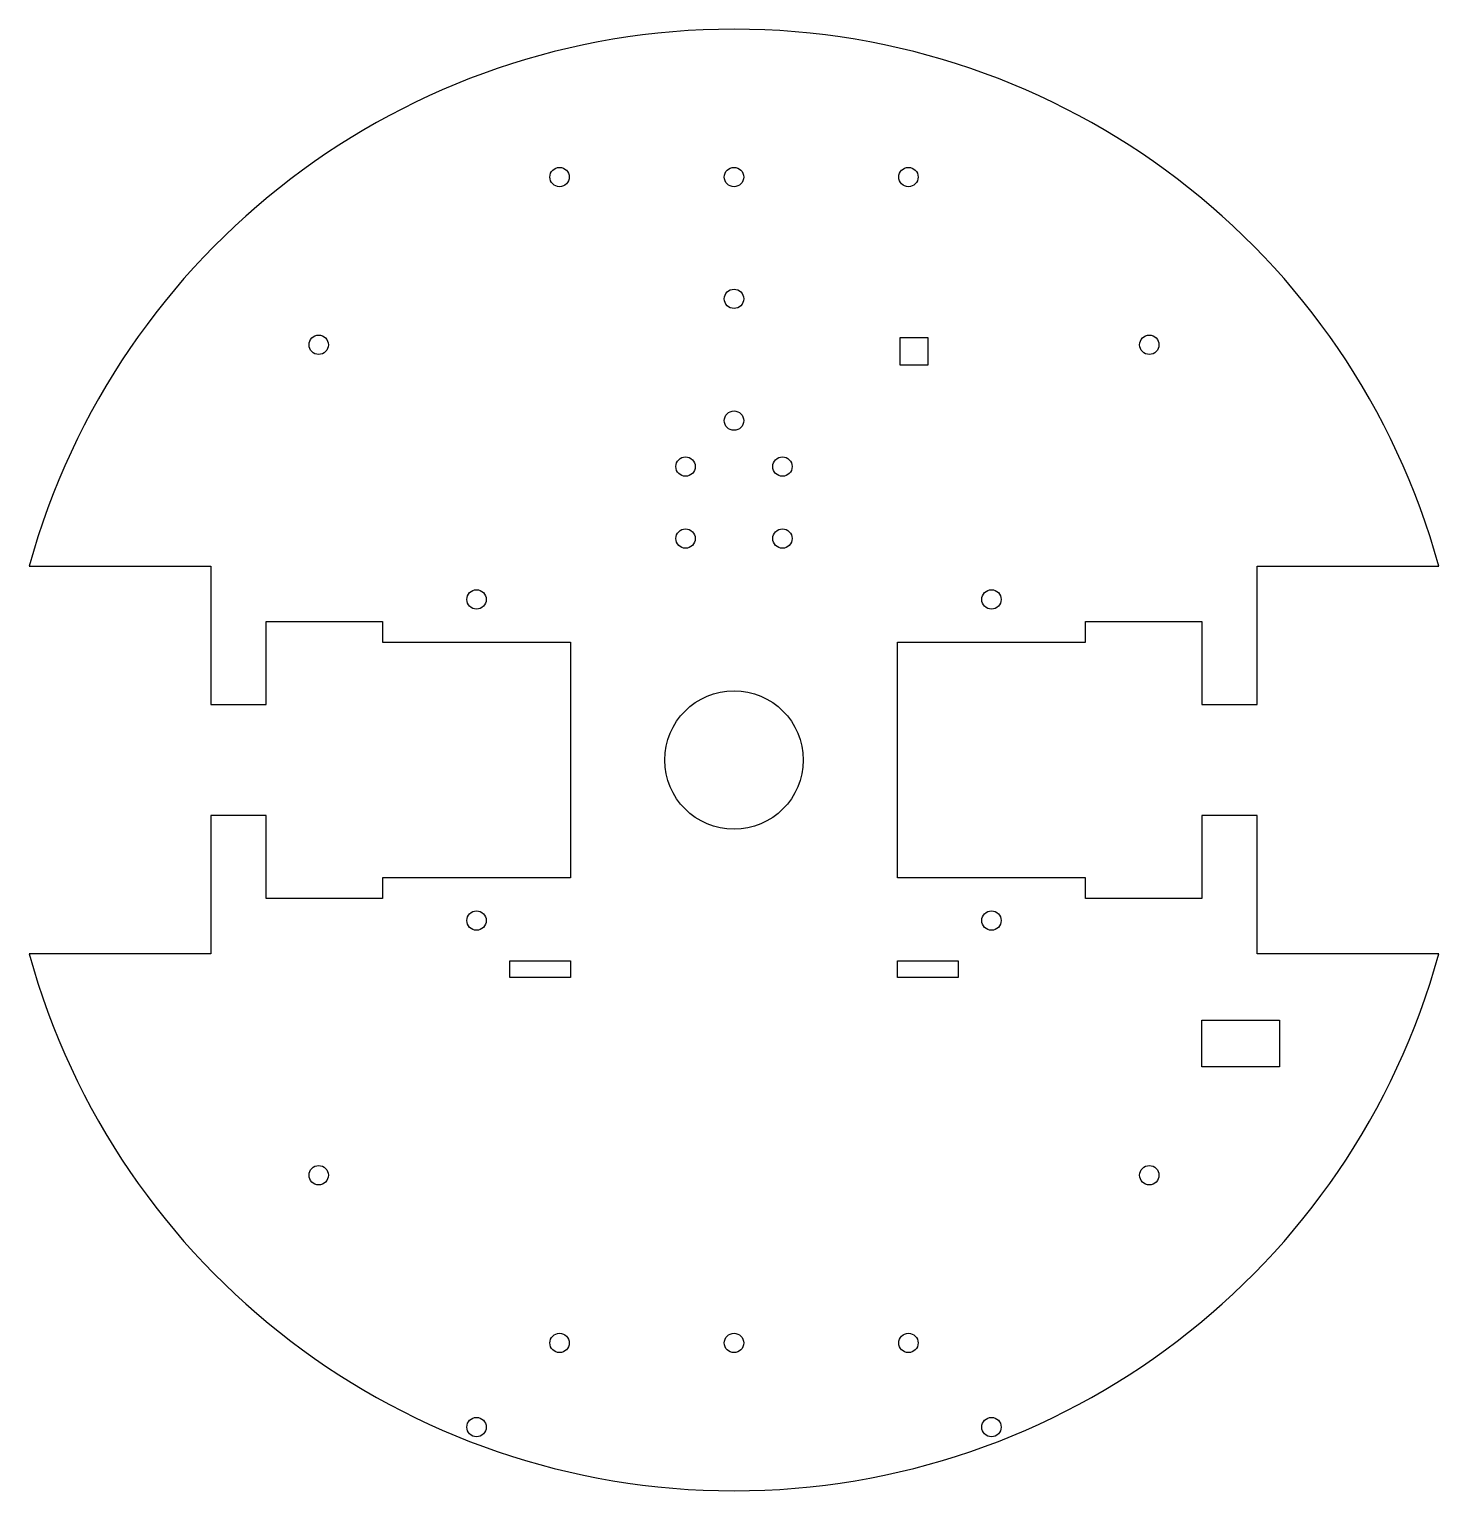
# Model space of a CAD drawing. Header units: millimetres. Extents: x -127 to 127, y -132 to 132.
import ezdxf

# ---------------------------------------------------------------- set-up
doc = ezdxf.new("R2010")
doc.units = ezdxf.units.MM
doc.layers.get('0').update_dxf_attribs({"linetype": 'CONTINUOUS'})

msp = doc.modelspace()

# ---------------------------------------------------------------- linework, layer by layer
msp.add_lwpolyline([(-29.5, -21.3), (-63.5, -21.3), (-63.5, -25), (-84.5, -25), (-84.5, -10), (-94.5, -10), (-94.5, -35), (-127.28, -35, 0.762127), (127.28, -35), (94.5, -35), (94.5, -10), (84.5, -10), (84.5, -25), (63.5, -25), (63.5, -21.3), (29.5, -21.3), (29.5, 21.3), (63.5, 21.3), (63.5, 25), (84.5, 25), (84.5, 10), (94.5, 10), (94.5, 35), (127.28, 35, 0.762127), (-127.28, 35), (-94.5, 35), (-94.5, 10), (-84.5, 10), (-84.5, 25), (-63.5, 25), (-63.5, 21.3), (-29.5, 21.3)], format="xyb", close=True)
for points in [[(35, 71.3), (30, 71.3), (30, 76.3), (35, 76.3)], [(-29.5, -39.3), (-40.5, -39.3), (-40.5, -36.3), (-29.5, -36.3)], [(29.5, -39.3), (29.5, -36.3), (40.5, -36.3), (40.5, -39.3)], [(98.5, -55.4), (84.5, -55.4), (84.5, -47), (98.5, -47)]]:
    msp.add_lwpolyline(points, close=True)
for centre, radius in [((-31.5, 105.3), 1.75), ((0, 105.3), 1.75), ((31.5, 105.3), 1.75), ((0, 83.3), 1.75), ((-75, 75), 1.75), ((75, 75), 1.75), ((0, 61.3), 1.75), ((-8.75, 53), 1.75), ((8.75, 53), 1.75), ((-8.75, 40), 1.75), ((8.75, 40), 1.75), ((-46.5, 29), 1.75), ((46.5, 29), 1.75), ((0, 0), 12.5), ((-46.5, -29), 1.75), ((46.5, -29), 1.75), ((-75, -75), 1.75), ((75, -75), 1.75), ((-31.5, -105.3), 1.75), ((0, -105.3), 1.75), ((31.5, -105.3), 1.75), ((-46.5, -120.5), 1.75), ((46.5, -120.5), 1.75)]:
    msp.add_circle(centre, radius)

doc.saveas('drawing.dxf')
